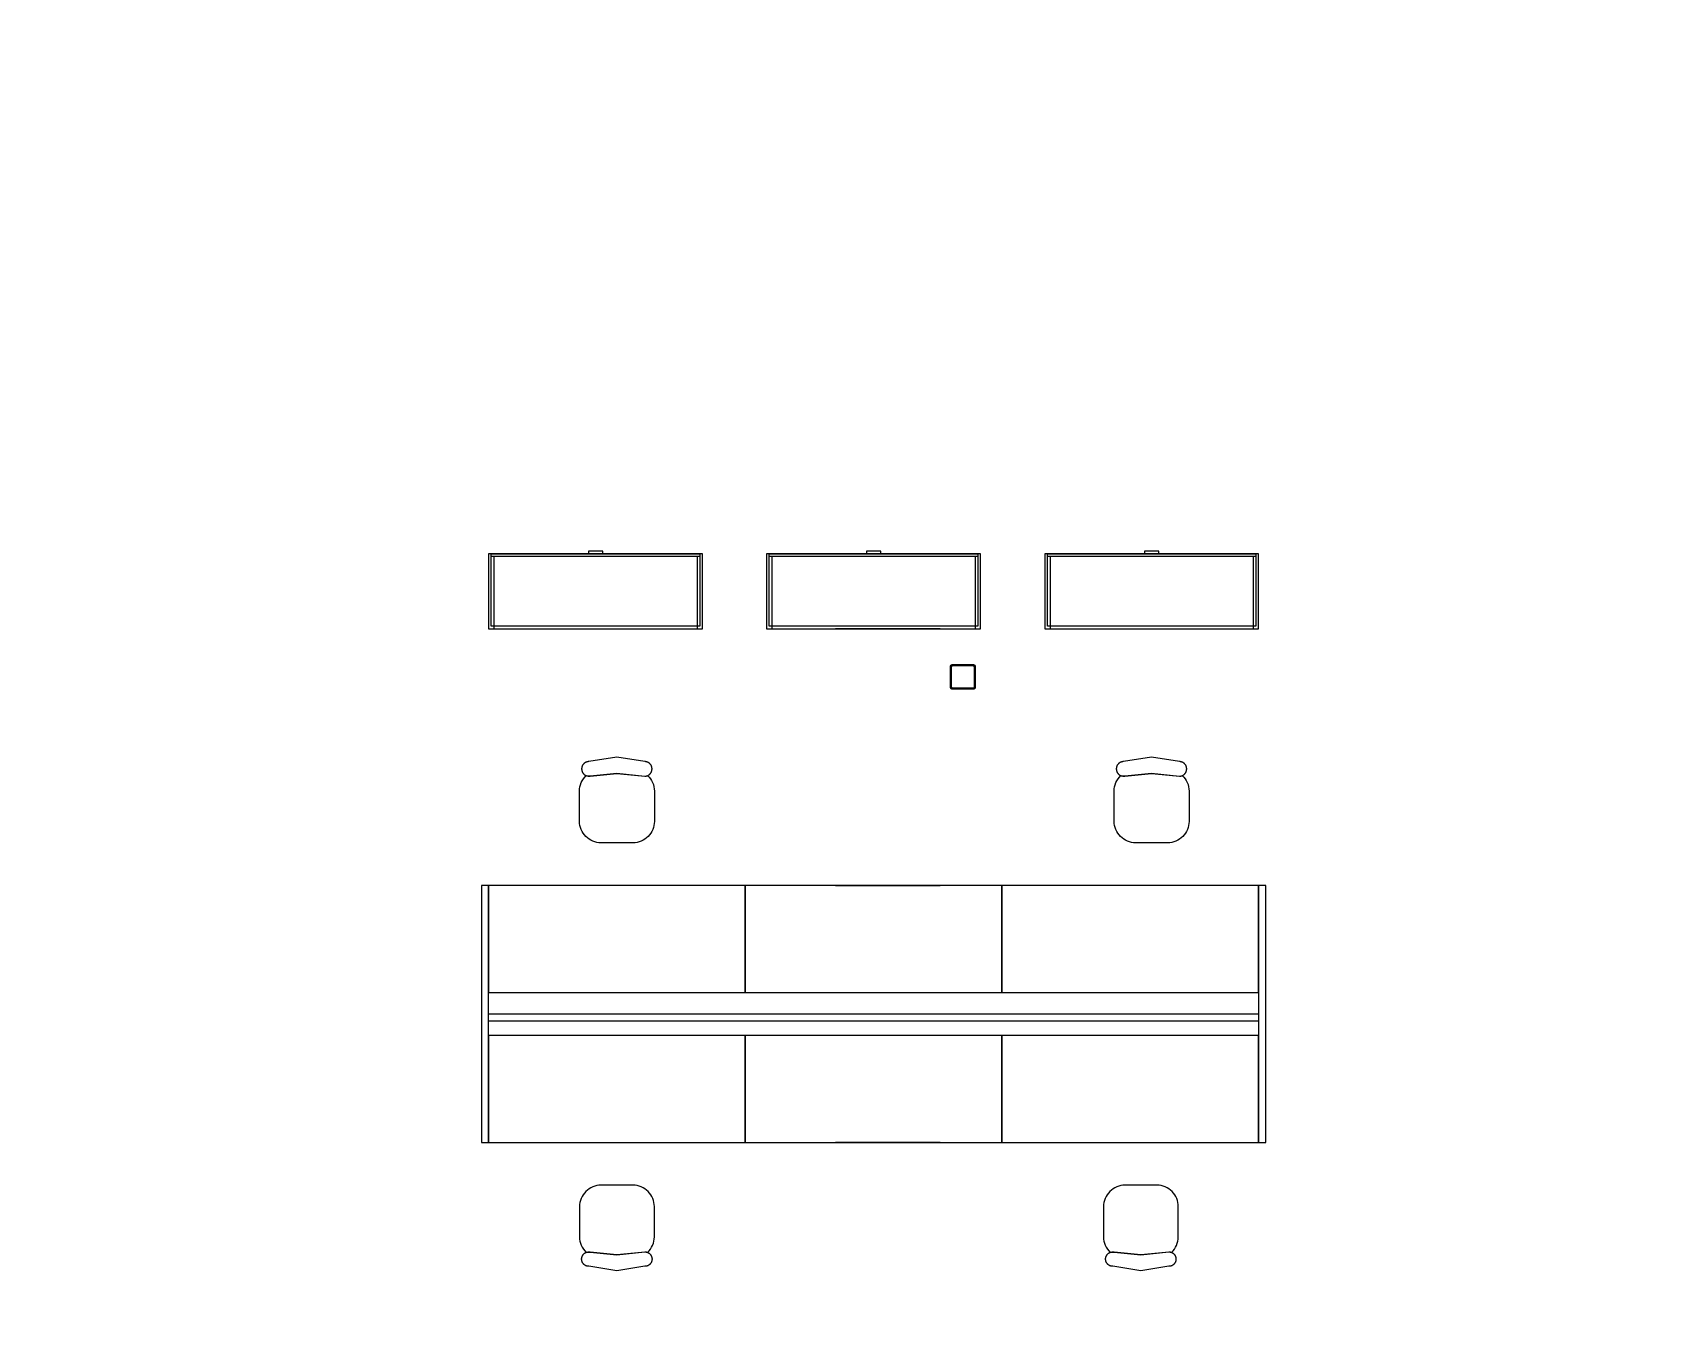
# Model space of a CAD drawing. Header units: millimetres. Extents: x 626570 to 643256, y 6233 to 11343.
# Drawn here: x 627265 to 627722, y 10221.3 to 10588.5 of the extents above; entities that cross this region are included whole.
import ezdxf

# ---------------------------------------------------------------- set-up
doc = ezdxf.new("R2010")
doc.units = ezdxf.units.MM
doc.header["$LTSCALE"] = 4000
doc.header["$MEASUREMENT"] = 0
doc.linetypes.add('DASHDOT', pattern=[1, 0.5, -0.25, 0, -0.25])
for name, color, linetype in [('2012-201_FURNITURE', 4, 'CONTINUOUS'), ('MASTERFOUNDATION_1', 4, 'DASHDOT'), ('MASTERFOUNDATION_25', 7, 'CONTINUOUS')]:
    doc.layers.add(name, color=color, linetype=linetype)

msp = doc.modelspace()

# ---------------------------------------------------------------- linework, layer by layer
at = {"layer": '2012-201_FURNITURE', "linetype": 'Continuous'}
for p, q in [((627453.48, 10440.57), (627394.59, 10440.57)), ((627395.35, 10440.57), (627395.35, 10420.18)), ((627452.72, 10440.57), (627452.72, 10420.18)), ((627531.99, 10440.57), (627473.11, 10440.57)), ((627473.86, 10440.57), (627473.86, 10420.18)), ((627531.24, 10440.57), (627531.24, 10420.18)), ((627610.51, 10440.57), (627551.62, 10440.57)), ((627552.38, 10440.57), (627552.38, 10420.18)), ((627609.75, 10440.57), (627609.75, 10420.18)), ((627466.31, 10347.71), (627393.84, 10347.71)), ((627393.84, 10347.71), (627393.84, 10317.51)), ((627466.31, 10317.51), (627466.31, 10347.71)), ((627393.84, 10317.51), (627466.31, 10317.51))]:
    msp.add_line(p, q, dxfattribs=at)
at = {"layer": '2012-201_FURNITURE', "linetype": 'Continuous', "flags": 128}
for points in [[(627454.23, 10441.32), (627393.84, 10441.32), (627393.84, 10420.18), (627454.23, 10420.18), (627454.23, 10441.32)], [(627453.48, 10441.32), (627453.48, 10420.94), (627394.59, 10420.94), (627394.59, 10441.32), (627453.48, 10441.32)], [(627426.05, 10441.32), (627426.05, 10442.08), (627422.02, 10442.08), (627422.02, 10441.32), (627426.05, 10441.32)], [(627532.75, 10441.32), (627472.35, 10441.32), (627472.35, 10420.18), (627532.75, 10420.18), (627532.75, 10441.32)], [(627531.99, 10441.32), (627531.99, 10420.94), (627473.11, 10420.94), (627473.11, 10441.32), (627531.99, 10441.32)], [(627504.56, 10441.32), (627504.56, 10442.08), (627500.54, 10442.08), (627500.54, 10441.32), (627504.56, 10441.32)], [(627611.26, 10441.32), (627550.87, 10441.32), (627550.87, 10420.18), (627611.26, 10420.18), (627611.26, 10441.32)], [(627610.51, 10441.32), (627610.51, 10420.94), (627551.62, 10420.94), (627551.62, 10441.32), (627610.51, 10441.32)], [(627583.08, 10441.32), (627583.08, 10442.08), (627579.05, 10442.08), (627579.05, 10441.32), (627583.08, 10441.32)], [(627491.81, 10420.18), (627521.34, 10420.18), (627491.81, 10420.18)], [(627430.05, 10383.94), (627430.03, 10383.95), (627430.03, 10383.94), (627422.14, 10382.69), (627422.14, 10382.69), (627422.06, 10382.69), (627421.99, 10382.69), (627421.92, 10382.68), (627421.85, 10382.67), (627421.78, 10382.66), (627421.7, 10382.65), (627421.63, 10382.63), (627421.56, 10382.61), (627421.5, 10382.59), (627421.43, 10382.56), (627421.36, 10382.54), (627421.36, 10382.54), (627421.29, 10382.51), (627421.23, 10382.48), (627421.16, 10382.44), (627421.1, 10382.41), (627421.04, 10382.37), (627420.98, 10382.33), (627420.92, 10382.28), (627420.86, 10382.24), (627420.81, 10382.19), (627420.75, 10382.14), (627420.7, 10382.09), (627420.7, 10382.09), (627420.65, 10382.04), (627420.6, 10381.99), (627420.56, 10381.93), (627420.51, 10381.87), (627420.47, 10381.81), (627420.43, 10381.75), (627420.39, 10381.69), (627420.35, 10381.63), (627420.32, 10381.56), (627420.29, 10381.5), (627420.26, 10381.43), (627420.26, 10381.43), (627420.23, 10381.36), (627420.21, 10381.29), (627420.19, 10381.22), (627420.17, 10381.15), (627420.15, 10381.08), (627420.14, 10381.01), (627420.13, 10380.94), (627420.12, 10380.87), (627420.11, 10380.79), (627420.11, 10380.72), (627420.11, 10380.65), (627420.11, 10380.58), (627420.11, 10380.5), (627420.12, 10380.43), (627420.13, 10380.36), (627420.14, 10380.29), (627420.15, 10380.21), (627420.17, 10380.14), (627420.19, 10380.07), (627420.21, 10380), (627420.23, 10379.93), (627420.26, 10379.87), (627420.26, 10379.87), (627420.29, 10379.8), (627420.32, 10379.73), (627420.35, 10379.67), (627420.39, 10379.61), (627420.43, 10379.54), (627420.47, 10379.48), (627420.51, 10379.42), (627420.56, 10379.37), (627420.6, 10379.31), (627420.65, 10379.26), (627420.7, 10379.2), (627420.7, 10379.2), (627420.75, 10379.15), (627420.81, 10379.1), (627420.86, 10379.06), (627420.92, 10379.01), (627420.98, 10378.97), (627421.04, 10378.93), (627421.1, 10378.89), (627421.16, 10378.86), (627421.23, 10378.82), (627421.29, 10378.79), (627421.36, 10378.76), (627421.36, 10378.76), (627421.46, 10378.73), (627421.57, 10378.71), (627421.67, 10378.68), (627421.78, 10378.67), (627421.88, 10378.65), (627421.99, 10378.64), (627422.1, 10378.63), (627422.2, 10378.63), (627422.31, 10378.63), (627422.42, 10378.64), (627422.53, 10378.64), (627430.05, 10379.38), (627437.95, 10378.61), (627437.95, 10378.61), (627438.03, 10378.61), (627438.1, 10378.61), (627438.17, 10378.62), (627438.24, 10378.63), (627438.31, 10378.64), (627438.39, 10378.65), (627438.46, 10378.67), (627438.53, 10378.69), (627438.6, 10378.71), (627438.66, 10378.73), (627438.73, 10378.76), (627438.73, 10378.76), (627438.8, 10378.79), (627438.86, 10378.82), (627438.93, 10378.86), (627438.99, 10378.89), (627439.05, 10378.93), (627439.11, 10378.97), (627439.17, 10379.01), (627439.23, 10379.06), (627439.28, 10379.1), (627439.34, 10379.15), (627439.39, 10379.2), (627439.44, 10379.26), (627439.49, 10379.31), (627439.54, 10379.37), (627439.58, 10379.42), (627439.62, 10379.48), (627439.66, 10379.54), (627439.7, 10379.61), (627439.74, 10379.67), (627439.77, 10379.73), (627439.8, 10379.8), (627439.83, 10379.87), (627439.83, 10379.87), (627439.86, 10379.93), (627439.88, 10380), (627439.9, 10380.07), (627439.92, 10380.14), (627439.94, 10380.21), (627439.95, 10380.29), (627439.96, 10380.36), (627439.97, 10380.43), (627439.98, 10380.5), (627439.98, 10380.58), (627439.98, 10380.65), (627439.98, 10380.72), (627439.98, 10380.79), (627439.97, 10380.87), (627439.96, 10380.94), (627439.95, 10381.01), (627439.94, 10381.08), (627439.92, 10381.15), (627439.9, 10381.22), (627439.88, 10381.29), (627439.86, 10381.36), (627439.83, 10381.43), (627439.83, 10381.43), (627439.8, 10381.5), (627439.77, 10381.56), (627439.74, 10381.63), (627439.7, 10381.69), (627439.66, 10381.75), (627439.62, 10381.81), (627439.58, 10381.87), (627439.54, 10381.93), (627439.49, 10381.99), (627439.44, 10382.04), (627439.39, 10382.09), (627439.34, 10382.14), (627439.28, 10382.19), (627439.23, 10382.24), (627439.17, 10382.28), (627439.11, 10382.33), (627439.05, 10382.37), (627438.99, 10382.41), (627438.93, 10382.44), (627438.86, 10382.48), (627438.8, 10382.51), (627438.73, 10382.54), (627438.73, 10382.54), (627438.66, 10382.56), (627438.6, 10382.59), (627438.53, 10382.61), (627438.46, 10382.63), (627438.39, 10382.65), (627438.31, 10382.66), (627438.24, 10382.67), (627438.17, 10382.68), (627438.1, 10382.69), (627438.03, 10382.69), (627437.95, 10382.69), (627437.95, 10382.69), (627430.06, 10383.94), (627430.06, 10383.95), (627430.05, 10383.94)], [(627581.03, 10383.94), (627581.02, 10383.95), (627581.02, 10383.94), (627573.13, 10382.69), (627573.13, 10382.69), (627573.05, 10382.69), (627572.98, 10382.69), (627572.91, 10382.68), (627572.84, 10382.67), (627572.76, 10382.66), (627572.69, 10382.65), (627572.62, 10382.63), (627572.55, 10382.61), (627572.48, 10382.59), (627572.42, 10382.56), (627572.35, 10382.54), (627572.35, 10382.54), (627572.28, 10382.51), (627572.22, 10382.48), (627572.15, 10382.44), (627572.09, 10382.41), (627572.03, 10382.37), (627571.97, 10382.33), (627571.91, 10382.28), (627571.85, 10382.24), (627571.8, 10382.19), (627571.74, 10382.14), (627571.69, 10382.09), (627571.64, 10382.04), (627571.59, 10381.99), (627571.54, 10381.93), (627571.5, 10381.87), (627571.46, 10381.81), (627571.42, 10381.75), (627571.38, 10381.69), (627571.34, 10381.63), (627571.31, 10381.56), (627571.28, 10381.5), (627571.25, 10381.43), (627571.25, 10381.43), (627571.22, 10381.36), (627571.2, 10381.29), (627571.18, 10381.22), (627571.16, 10381.15), (627571.14, 10381.08), (627571.13, 10381.01), (627571.12, 10380.94), (627571.11, 10380.87), (627571.1, 10380.79), (627571.1, 10380.72), (627571.1, 10380.65), (627571.1, 10380.58), (627571.1, 10380.5), (627571.11, 10380.43), (627571.12, 10380.36), (627571.13, 10380.29), (627571.14, 10380.21), (627571.16, 10380.14), (627571.18, 10380.07), (627571.2, 10380), (627571.22, 10379.93), (627571.25, 10379.87), (627571.25, 10379.87), (627571.28, 10379.8), (627571.31, 10379.73), (627571.34, 10379.67), (627571.38, 10379.61), (627571.42, 10379.54), (627571.46, 10379.48), (627571.5, 10379.42), (627571.54, 10379.37), (627571.59, 10379.31), (627571.64, 10379.26), (627571.69, 10379.2), (627571.74, 10379.15), (627571.8, 10379.1), (627571.85, 10379.06), (627571.91, 10379.01), (627571.97, 10378.97), (627572.03, 10378.93), (627572.09, 10378.89), (627572.15, 10378.86), (627572.22, 10378.82), (627572.28, 10378.79), (627572.35, 10378.76), (627572.35, 10378.76), (627572.45, 10378.73), (627572.56, 10378.71), (627572.66, 10378.68), (627572.77, 10378.67), (627572.87, 10378.65), (627572.98, 10378.64), (627573.09, 10378.63), (627573.19, 10378.63), (627573.3, 10378.63), (627573.41, 10378.64), (627573.52, 10378.64), (627581.03, 10379.38), (627588.94, 10378.61), (627588.94, 10378.61), (627589.02, 10378.61), (627589.09, 10378.61), (627589.16, 10378.62), (627589.23, 10378.63), (627589.3, 10378.64), (627589.38, 10378.65), (627589.45, 10378.67), (627589.52, 10378.69), (627589.58, 10378.71), (627589.65, 10378.73), (627589.72, 10378.76), (627589.72, 10378.76), (627589.79, 10378.79), (627589.85, 10378.82), (627589.92, 10378.86), (627589.98, 10378.89), (627590.04, 10378.93), (627590.1, 10378.97), (627590.16, 10379.01), (627590.22, 10379.06), (627590.27, 10379.1), (627590.33, 10379.15), (627590.38, 10379.2), (627590.43, 10379.26), (627590.48, 10379.31), (627590.52, 10379.37), (627590.57, 10379.42), (627590.61, 10379.48), (627590.65, 10379.54), (627590.69, 10379.61), (627590.73, 10379.67), (627590.76, 10379.73), (627590.79, 10379.8), (627590.82, 10379.87), (627590.82, 10379.87), (627590.85, 10379.93), (627590.87, 10380), (627590.89, 10380.07), (627590.91, 10380.14), (627590.93, 10380.21), (627590.94, 10380.29), (627590.95, 10380.36), (627590.96, 10380.43), (627590.97, 10380.5), (627590.97, 10380.58), (627590.97, 10380.65), (627590.97, 10380.72), (627590.97, 10380.79), (627590.96, 10380.87), (627590.95, 10380.94), (627590.94, 10381.01), (627590.93, 10381.08), (627590.91, 10381.15), (627590.89, 10381.22), (627590.87, 10381.29), (627590.85, 10381.36), (627590.82, 10381.43), (627590.82, 10381.43), (627590.79, 10381.5), (627590.76, 10381.56), (627590.73, 10381.63), (627590.69, 10381.69), (627590.65, 10381.75), (627590.61, 10381.81), (627590.57, 10381.87), (627590.52, 10381.93), (627590.48, 10381.99), (627590.43, 10382.04), (627590.38, 10382.09), (627590.33, 10382.14), (627590.27, 10382.19), (627590.22, 10382.24), (627590.16, 10382.28), (627590.1, 10382.33), (627590.04, 10382.37), (627589.98, 10382.41), (627589.92, 10382.44), (627589.85, 10382.48), (627589.79, 10382.51), (627589.72, 10382.54), (627589.72, 10382.54), (627589.65, 10382.56), (627589.58, 10382.59), (627589.52, 10382.61), (627589.45, 10382.63), (627589.38, 10382.65), (627589.3, 10382.66), (627589.23, 10382.67), (627589.16, 10382.68), (627589.09, 10382.69), (627589.02, 10382.69), (627588.94, 10382.69), (627588.94, 10382.69), (627581.05, 10383.94), (627581.05, 10383.95), (627581.03, 10383.94)], [(627393.84, 10275.23), (627393.84, 10347.71), (627391.83, 10347.71), (627391.83, 10275.23), (627393.84, 10275.23)], [(627466.31, 10317.51), (627538.79, 10317.51), (627538.79, 10347.71), (627466.31, 10347.71), (627466.31, 10317.51)], [(627491.81, 10347.71), (627521.34, 10347.71), (627491.81, 10347.71)], [(627538.79, 10317.51), (627611.26, 10317.51), (627611.26, 10347.71), (627538.79, 10347.71), (627538.79, 10317.51)], [(627611.26, 10347.71), (627611.26, 10275.23), (627613.28, 10275.23), (627613.28, 10347.71), (627611.26, 10347.71)], [(627393.84, 10311.47), (627611.26, 10311.47), (627611.26, 10309.46), (627393.84, 10309.46), (627393.84, 10311.47)], [(627393.84, 10275.23), (627466.31, 10275.23), (627466.31, 10305.43), (627393.84, 10305.43), (627393.84, 10275.23)], [(627466.31, 10275.23), (627538.79, 10275.23), (627538.79, 10305.43), (627466.31, 10305.43), (627466.31, 10275.23)], [(627538.79, 10275.23), (627611.26, 10275.23), (627611.26, 10305.43), (627538.79, 10305.43), (627538.79, 10275.23)], [(627491.81, 10275.23), (627521.34, 10275.23), (627491.81, 10275.23)], [(627430.05, 10239), (627430.03, 10239), (627430.03, 10239), (627422.14, 10240.25), (627422.14, 10240.25), (627422.06, 10240.25), (627421.99, 10240.25), (627421.92, 10240.26), (627421.85, 10240.27), (627421.78, 10240.28), (627421.7, 10240.3), (627421.63, 10240.31), (627421.56, 10240.33), (627421.5, 10240.35), (627421.43, 10240.38), (627421.36, 10240.4), (627421.36, 10240.4), (627421.29, 10240.43), (627421.23, 10240.47), (627421.16, 10240.5), (627421.1, 10240.54), (627421.04, 10240.57), (627420.98, 10240.61), (627420.92, 10240.66), (627420.86, 10240.7), (627420.81, 10240.75), (627420.75, 10240.8), (627420.7, 10240.85), (627420.7, 10240.85), (627420.65, 10240.9), (627420.6, 10240.95), (627420.56, 10241.01), (627420.51, 10241.07), (627420.47, 10241.13), (627420.43, 10241.19), (627420.39, 10241.25), (627420.35, 10241.31), (627420.32, 10241.38), (627420.29, 10241.44), (627420.26, 10241.51), (627420.26, 10241.51), (627420.23, 10241.58), (627420.21, 10241.65), (627420.19, 10241.72), (627420.17, 10241.79), (627420.15, 10241.86), (627420.14, 10241.93), (627420.13, 10242), (627420.12, 10242.07), (627420.11, 10242.15), (627420.11, 10242.22), (627420.11, 10242.29), (627420.11, 10242.37), (627420.11, 10242.44), (627420.12, 10242.51), (627420.13, 10242.58), (627420.14, 10242.66), (627420.15, 10242.73), (627420.17, 10242.8), (627420.19, 10242.87), (627420.21, 10242.94), (627420.23, 10243.01), (627420.26, 10243.07), (627420.26, 10243.07), (627420.29, 10243.14), (627420.32, 10243.21), (627420.35, 10243.27), (627420.39, 10243.34), (627420.43, 10243.4), (627420.47, 10243.46), (627420.51, 10243.52), (627420.56, 10243.57), (627420.6, 10243.63), (627420.65, 10243.68), (627420.7, 10243.74), (627420.7, 10243.74), (627420.75, 10243.79), (627420.81, 10243.84), (627420.86, 10243.88), (627420.92, 10243.93), (627420.98, 10243.97), (627421.04, 10244.01), (627421.1, 10244.05), (627421.16, 10244.09), (627421.23, 10244.12), (627421.29, 10244.15), (627421.36, 10244.18), (627421.36, 10244.18), (627421.46, 10244.21), (627421.57, 10244.24), (627421.67, 10244.26), (627421.78, 10244.28), (627421.88, 10244.29), (627421.99, 10244.3), (627422.1, 10244.31), (627422.2, 10244.31), (627422.31, 10244.31), (627422.42, 10244.31), (627422.53, 10244.3), (627430.05, 10243.56), (627437.95, 10244.34), (627437.95, 10244.34), (627438.03, 10244.33), (627438.1, 10244.33), (627438.17, 10244.32), (627438.24, 10244.32), (627438.31, 10244.3), (627438.39, 10244.29), (627438.46, 10244.27), (627438.53, 10244.25), (627438.6, 10244.23), (627438.66, 10244.21), (627438.73, 10244.18), (627438.73, 10244.18), (627438.8, 10244.15), (627438.86, 10244.12), (627438.93, 10244.09), (627438.99, 10244.05), (627439.05, 10244.01), (627439.11, 10243.97), (627439.17, 10243.93), (627439.23, 10243.88), (627439.28, 10243.84), (627439.34, 10243.79), (627439.39, 10243.74), (627439.44, 10243.68), (627439.49, 10243.63), (627439.54, 10243.57), (627439.58, 10243.52), (627439.62, 10243.46), (627439.66, 10243.4), (627439.7, 10243.34), (627439.74, 10243.27), (627439.77, 10243.21), (627439.8, 10243.14), (627439.83, 10243.07), (627439.83, 10243.07), (627439.86, 10243.01), (627439.88, 10242.94), (627439.9, 10242.87), (627439.92, 10242.8), (627439.94, 10242.73), (627439.95, 10242.66), (627439.96, 10242.58), (627439.97, 10242.51), (627439.98, 10242.44), (627439.98, 10242.37), (627439.98, 10242.29), (627439.98, 10242.22), (627439.98, 10242.15), (627439.97, 10242.07), (627439.96, 10242), (627439.95, 10241.93), (627439.94, 10241.86), (627439.92, 10241.79), (627439.9, 10241.72), (627439.88, 10241.65), (627439.86, 10241.58), (627439.83, 10241.51), (627439.83, 10241.51), (627439.8, 10241.44), (627439.77, 10241.38), (627439.74, 10241.31), (627439.7, 10241.25), (627439.66, 10241.19), (627439.62, 10241.13), (627439.58, 10241.07), (627439.54, 10241.01), (627439.49, 10240.95), (627439.44, 10240.9), (627439.39, 10240.85), (627439.34, 10240.8), (627439.28, 10240.75), (627439.23, 10240.7), (627439.17, 10240.66), (627439.11, 10240.61), (627439.05, 10240.57), (627438.99, 10240.54), (627438.93, 10240.5), (627438.86, 10240.47), (627438.8, 10240.43), (627438.73, 10240.4), (627438.73, 10240.4), (627438.66, 10240.38), (627438.6, 10240.35), (627438.53, 10240.33), (627438.46, 10240.31), (627438.39, 10240.3), (627438.31, 10240.28), (627438.24, 10240.27), (627438.17, 10240.26), (627438.1, 10240.25), (627438.03, 10240.25), (627437.95, 10240.25), (627437.95, 10240.25), (627430.06, 10239), (627430.06, 10239), (627430.05, 10239)], [(627578.01, 10239), (627578, 10239), (627578, 10239), (627570.11, 10240.25), (627570.11, 10240.25), (627570.03, 10240.25), (627569.96, 10240.25), (627569.89, 10240.26), (627569.82, 10240.27), (627569.75, 10240.28), (627569.67, 10240.3), (627569.6, 10240.31), (627569.53, 10240.33), (627569.46, 10240.35), (627569.4, 10240.38), (627569.33, 10240.4), (627569.33, 10240.4), (627569.26, 10240.43), (627569.2, 10240.47), (627569.13, 10240.5), (627569.07, 10240.54), (627569.01, 10240.57), (627568.95, 10240.61), (627568.89, 10240.66), (627568.83, 10240.7), (627568.78, 10240.75), (627568.72, 10240.8), (627568.67, 10240.85), (627568.62, 10240.9), (627568.57, 10240.95), (627568.52, 10241.01), (627568.48, 10241.07), (627568.44, 10241.13), (627568.4, 10241.19), (627568.36, 10241.25), (627568.32, 10241.31), (627568.29, 10241.38), (627568.26, 10241.44), (627568.23, 10241.51), (627568.23, 10241.51), (627568.2, 10241.58), (627568.18, 10241.65), (627568.16, 10241.72), (627568.14, 10241.79), (627568.12, 10241.86), (627568.11, 10241.93), (627568.1, 10242), (627568.09, 10242.07), (627568.08, 10242.15), (627568.08, 10242.22), (627568.08, 10242.29), (627568.08, 10242.37), (627568.08, 10242.44), (627568.09, 10242.51), (627568.1, 10242.58), (627568.11, 10242.66), (627568.12, 10242.73), (627568.14, 10242.8), (627568.16, 10242.87), (627568.18, 10242.94), (627568.2, 10243.01), (627568.23, 10243.07), (627568.23, 10243.07), (627568.26, 10243.14), (627568.29, 10243.21), (627568.32, 10243.27), (627568.36, 10243.34), (627568.4, 10243.4), (627568.44, 10243.46), (627568.48, 10243.52), (627568.52, 10243.57), (627568.57, 10243.63), (627568.62, 10243.68), (627568.67, 10243.74), (627568.72, 10243.79), (627568.78, 10243.84), (627568.83, 10243.88), (627568.89, 10243.93), (627568.95, 10243.97), (627569.01, 10244.01), (627569.07, 10244.05), (627569.13, 10244.09), (627569.2, 10244.12), (627569.26, 10244.15), (627569.33, 10244.18), (627569.43, 10244.21), (627569.54, 10244.24), (627569.64, 10244.26), (627569.75, 10244.28), (627569.85, 10244.29), (627569.96, 10244.3), (627570.07, 10244.31), (627570.17, 10244.31), (627570.28, 10244.31), (627570.39, 10244.31), (627570.5, 10244.3), (627578.01, 10243.56), (627585.92, 10244.34), (627585.92, 10244.34), (627586, 10244.33), (627586.07, 10244.33), (627586.14, 10244.32), (627586.21, 10244.32), (627586.28, 10244.3), (627586.36, 10244.29), (627586.43, 10244.27), (627586.5, 10244.25), (627586.57, 10244.23), (627586.63, 10244.21), (627586.7, 10244.18), (627586.7, 10244.18), (627586.77, 10244.15), (627586.83, 10244.12), (627586.9, 10244.09), (627586.96, 10244.05), (627587.02, 10244.01), (627587.08, 10243.97), (627587.14, 10243.93), (627587.2, 10243.88), (627587.25, 10243.84), (627587.31, 10243.79), (627587.36, 10243.74), (627587.41, 10243.68), (627587.46, 10243.63), (627587.5, 10243.57), (627587.55, 10243.52), (627587.59, 10243.46), (627587.63, 10243.4), (627587.67, 10243.34), (627587.71, 10243.27), (627587.74, 10243.21), (627587.77, 10243.14), (627587.8, 10243.07), (627587.8, 10243.07), (627587.83, 10243.01), (627587.85, 10242.94), (627587.87, 10242.87), (627587.89, 10242.8), (627587.91, 10242.73), (627587.92, 10242.66), (627587.93, 10242.58), (627587.94, 10242.51), (627587.95, 10242.44), (627587.95, 10242.37), (627587.95, 10242.29), (627587.95, 10242.22), (627587.95, 10242.15), (627587.94, 10242.07), (627587.93, 10242), (627587.92, 10241.93), (627587.91, 10241.86), (627587.89, 10241.79), (627587.87, 10241.72), (627587.85, 10241.65), (627587.83, 10241.58), (627587.8, 10241.51), (627587.8, 10241.51), (627587.77, 10241.44), (627587.74, 10241.38), (627587.71, 10241.31), (627587.67, 10241.25), (627587.63, 10241.19), (627587.59, 10241.13), (627587.55, 10241.07), (627587.5, 10241.01), (627587.46, 10240.95), (627587.41, 10240.9), (627587.36, 10240.85), (627587.31, 10240.8), (627587.25, 10240.75), (627587.2, 10240.7), (627587.14, 10240.66), (627587.08, 10240.61), (627587.02, 10240.57), (627586.96, 10240.54), (627586.9, 10240.5), (627586.83, 10240.47), (627586.77, 10240.43), (627586.7, 10240.4), (627586.7, 10240.4), (627586.63, 10240.38), (627586.57, 10240.35), (627586.5, 10240.33), (627586.43, 10240.31), (627586.36, 10240.3), (627586.28, 10240.28), (627586.21, 10240.27), (627586.14, 10240.26), (627586.07, 10240.25), (627586, 10240.25), (627585.92, 10240.25), (627585.92, 10240.25), (627578.03, 10239), (627578.03, 10239), (627578.01, 10239)]]:
    msp.add_lwpolyline(points, close=True, dxfattribs=at)
for points in [[(627421.41, 10378.77, 0.091777), (627422.53, 10378.68), (627422.53, 10378.68), (627430.05, 10379.41), (627437.95, 10378.64), (627437.95, 10378.64, 0.097566), (627438.72, 10378.79), (627438.72, 10378.79, -0.208264), (627440.65, 10374.36), (627440.65, 10365.84), (627440.65, 10365.84, -0.414214), (627434.61, 10359.79), (627434.61, 10359.79), (627425.55, 10359.79), (627425.55, 10359.79, -0.414214), (627419.51, 10365.84), (627419.51, 10365.84), (627419.51, 10374.36), (627419.51, 10374.36, -0.207181), (627421.41, 10378.77)], [(627572.4, 10378.77, 0.091777), (627573.52, 10378.68), (627573.52, 10378.68), (627581.03, 10379.41), (627588.94, 10378.64), (627588.94, 10378.64, 0.097566), (627589.71, 10378.79), (627589.71, 10378.79, -0.208264), (627591.63, 10374.36), (627591.63, 10365.84), (627591.63, 10365.84, -0.414214), (627585.6, 10359.79), (627585.59, 10359.79), (627576.54, 10359.79), (627576.54, 10359.79, -0.414214), (627570.5, 10365.84), (627570.5, 10365.84), (627570.5, 10374.36), (627570.5, 10374.36, -0.207181), (627572.4, 10378.77)], [(627421.41, 10244.17, -0.091777), (627422.53, 10244.27), (627422.53, 10244.26), (627430.05, 10243.53), (627437.95, 10244.3), (627437.95, 10244.3, -0.097566), (627438.72, 10244.15), (627438.72, 10244.15, 0.208264), (627440.65, 10248.58), (627440.65, 10257.11), (627440.65, 10257.11, 0.414214), (627434.61, 10263.15), (627434.61, 10263.15), (627425.55, 10263.15), (627425.55, 10263.15, 0.414214), (627419.51, 10257.11), (627419.51, 10257.11), (627419.51, 10248.58), (627419.51, 10248.58, 0.207181), (627421.41, 10244.17)], [(627569.38, 10244.17, -0.091777), (627570.5, 10244.27), (627570.5, 10244.26), (627578.01, 10243.53), (627585.92, 10244.3), (627585.92, 10244.3, -0.097566), (627586.69, 10244.15), (627586.69, 10244.15, 0.208264), (627588.61, 10248.58), (627588.61, 10257.11), (627588.61, 10257.11, 0.414214), (627582.57, 10263.15), (627582.58, 10263.15), (627573.52, 10263.15), (627573.52, 10263.15, 0.414214), (627567.48, 10257.11), (627567.48, 10257.11), (627567.48, 10248.58), (627567.48, 10248.58, 0.207181), (627569.38, 10244.17)]]:
    msp.add_lwpolyline(points, format="xyb", close=True, dxfattribs=at)
at = {"layer": 'MASTERFOUNDATION_1', "linetype": 'DASHDOT'}
for p, q in [((627527.76, 6626.93), (627527.76, 11123.23)), ((643023.86, 10406.61), (626796.64, 10406.61))]:
    msp.add_line(p, q, dxfattribs=at)
at = {"layer": 'MASTERFOUNDATION_25', "linetype": 'Continuous', "flags": 128}
for points in [[(627524.88, 10410.11), (627530.64, 10410.11), (627530.66, 10410.11), (627530.68, 10410.11), (627530.7, 10410.1), (627530.73, 10410.1), (627530.75, 10410.1), (627530.77, 10410.09), (627530.79, 10410.09), (627530.81, 10410.08), (627530.83, 10410.08), (627530.85, 10410.07), (627530.87, 10410.06), (627530.89, 10410.05), (627530.91, 10410.05), (627530.93, 10410.04), (627530.95, 10410.03), (627530.97, 10410.01), (627530.99, 10410), (627531, 10409.99), (627531.02, 10409.98), (627531.04, 10409.96), (627531.05, 10409.95), (627531.07, 10409.93), (627531.09, 10409.92), (627531.1, 10409.9), (627531.11, 10409.89), (627531.13, 10409.87), (627531.14, 10409.85), (627531.15, 10409.83), (627531.17, 10409.82), (627531.18, 10409.8), (627531.19, 10409.78), (627531.2, 10409.76), (627531.21, 10409.74), (627531.21, 10409.72), (627531.22, 10409.7), (627531.23, 10409.68), (627531.24, 10409.66), (627531.24, 10409.64), (627531.25, 10409.62), (627531.25, 10409.59), (627531.25, 10409.57), (627531.26, 10409.55), (627531.26, 10409.53), (627531.26, 10409.51), (627531.26, 10409.49), (627531.26, 10403.73), (627531.26, 10403.71), (627531.26, 10403.69), (627531.26, 10403.66), (627531.25, 10403.64), (627531.25, 10403.62), (627531.25, 10403.6), (627531.24, 10403.58), (627531.24, 10403.56), (627531.23, 10403.54), (627531.22, 10403.52), (627531.21, 10403.5), (627531.21, 10403.48), (627531.2, 10403.46), (627531.19, 10403.44), (627531.18, 10403.42), (627531.17, 10403.4), (627531.15, 10403.38), (627531.14, 10403.36), (627531.13, 10403.35), (627531.11, 10403.33), (627531.1, 10403.31), (627531.09, 10403.3), (627531.07, 10403.28), (627531.05, 10403.27), (627531.04, 10403.25), (627531.02, 10403.24), (627531, 10403.23), (627530.99, 10403.21), (627530.97, 10403.2), (627530.95, 10403.19), (627530.93, 10403.18), (627530.91, 10403.17), (627530.89, 10403.16), (627530.87, 10403.15), (627530.85, 10403.15), (627530.83, 10403.14), (627530.81, 10403.13), (627530.79, 10403.13), (627530.77, 10403.12), (627530.75, 10403.12), (627530.73, 10403.11), (627530.7, 10403.11), (627530.68, 10403.11), (627530.66, 10403.11), (627530.64, 10403.11), (627524.88, 10403.11), (627524.86, 10403.11), (627524.84, 10403.11), (627524.82, 10403.11), (627524.8, 10403.11), (627524.77, 10403.12), (627524.75, 10403.12), (627524.73, 10403.13), (627524.71, 10403.13), (627524.69, 10403.14), (627524.67, 10403.15), (627524.65, 10403.15), (627524.63, 10403.16), (627524.61, 10403.17), (627524.59, 10403.18), (627524.57, 10403.19), (627524.55, 10403.2), (627524.53, 10403.21), (627524.52, 10403.23), (627524.5, 10403.24), (627524.48, 10403.25), (627524.47, 10403.27), (627524.45, 10403.28), (627524.43, 10403.3), (627524.42, 10403.31), (627524.41, 10403.33), (627524.39, 10403.35), (627524.38, 10403.36), (627524.37, 10403.38), (627524.35, 10403.4), (627524.34, 10403.42), (627524.33, 10403.44), (627524.32, 10403.46), (627524.31, 10403.48), (627524.31, 10403.5), (627524.3, 10403.52), (627524.29, 10403.54), (627524.28, 10403.56), (627524.28, 10403.58), (627524.27, 10403.6), (627524.27, 10403.62), (627524.27, 10403.64), (627524.26, 10403.66), (627524.26, 10403.69), (627524.26, 10403.71), (627524.26, 10403.73), (627524.26, 10409.49), (627524.26, 10409.51), (627524.26, 10409.53), (627524.26, 10409.55), (627524.27, 10409.57), (627524.27, 10409.59), (627524.27, 10409.62), (627524.28, 10409.64), (627524.28, 10409.66), (627524.29, 10409.68), (627524.3, 10409.7), (627524.31, 10409.72), (627524.31, 10409.74), (627524.32, 10409.76), (627524.33, 10409.78), (627524.34, 10409.8), (627524.35, 10409.82), (627524.37, 10409.83), (627524.38, 10409.85), (627524.39, 10409.87), (627524.41, 10409.89), (627524.42, 10409.9), (627524.43, 10409.92), (627524.45, 10409.93), (627524.47, 10409.95), (627524.48, 10409.96), (627524.5, 10409.98), (627524.52, 10409.99), (627524.53, 10410), (627524.55, 10410.01), (627524.57, 10410.03), (627524.59, 10410.04), (627524.61, 10410.05), (627524.63, 10410.05), (627524.65, 10410.06), (627524.67, 10410.07), (627524.69, 10410.08), (627524.71, 10410.08), (627524.73, 10410.09), (627524.75, 10410.09), (627524.77, 10410.1), (627524.8, 10410.1), (627524.82, 10410.1), (627524.84, 10410.11), (627524.86, 10410.11), (627524.88, 10410.11)], [(627524.88, 10409.8), (627530.64, 10409.8), (627530.65, 10409.8), (627530.66, 10409.79), (627530.67, 10409.79), (627530.68, 10409.79), (627530.69, 10409.79), (627530.7, 10409.79), (627530.71, 10409.79), (627530.72, 10409.78), (627530.73, 10409.78), (627530.74, 10409.78), (627530.75, 10409.77), (627530.76, 10409.77), (627530.77, 10409.76), (627530.78, 10409.76), (627530.79, 10409.75), (627530.8, 10409.75), (627530.81, 10409.74), (627530.82, 10409.74), (627530.83, 10409.73), (627530.84, 10409.72), (627530.85, 10409.72), (627530.85, 10409.71), (627530.86, 10409.7), (627530.87, 10409.69), (627530.88, 10409.69), (627530.88, 10409.68), (627530.89, 10409.67), (627530.89, 10409.66), (627530.9, 10409.65), (627530.91, 10409.64), (627530.91, 10409.63), (627530.92, 10409.62), (627530.92, 10409.61), (627530.92, 10409.6), (627530.93, 10409.59), (627530.93, 10409.58), (627530.94, 10409.57), (627530.94, 10409.56), (627530.94, 10409.55), (627530.94, 10409.54), (627530.94, 10409.53), (627530.95, 10409.52), (627530.95, 10409.51), (627530.95, 10409.5), (627530.95, 10409.49), (627530.95, 10403.73), (627530.95, 10403.72), (627530.95, 10403.71), (627530.95, 10403.7), (627530.94, 10403.69), (627530.94, 10403.68), (627530.94, 10403.67), (627530.94, 10403.66), (627530.94, 10403.64), (627530.93, 10403.63), (627530.93, 10403.62), (627530.92, 10403.61), (627530.92, 10403.6), (627530.92, 10403.59), (627530.91, 10403.59), (627530.91, 10403.58), (627530.9, 10403.57), (627530.89, 10403.56), (627530.89, 10403.55), (627530.88, 10403.54), (627530.88, 10403.53), (627530.87, 10403.52), (627530.86, 10403.52), (627530.85, 10403.51), (627530.85, 10403.5), (627530.84, 10403.49), (627530.83, 10403.49), (627530.82, 10403.48), (627530.81, 10403.47), (627530.8, 10403.47), (627530.79, 10403.46), (627530.78, 10403.46), (627530.77, 10403.45), (627530.76, 10403.45), (627530.75, 10403.44), (627530.74, 10403.44), (627530.73, 10403.44), (627530.72, 10403.43), (627530.71, 10403.43), (627530.7, 10403.43), (627530.69, 10403.43), (627530.68, 10403.42), (627530.67, 10403.42), (627530.66, 10403.42), (627530.65, 10403.42), (627530.64, 10403.42), (627524.88, 10403.42), (627524.87, 10403.42), (627524.86, 10403.42), (627524.85, 10403.42), (627524.84, 10403.42), (627524.83, 10403.43), (627524.82, 10403.43), (627524.81, 10403.43), (627524.8, 10403.43), (627524.79, 10403.44), (627524.78, 10403.44), (627524.77, 10403.44), (627524.76, 10403.45), (627524.75, 10403.45), (627524.74, 10403.46), (627524.73, 10403.46), (627524.72, 10403.47), (627524.71, 10403.47), (627524.7, 10403.48), (627524.69, 10403.49), (627524.68, 10403.49), (627524.68, 10403.5), (627524.67, 10403.51), (627524.66, 10403.52), (627524.65, 10403.52), (627524.65, 10403.53), (627524.64, 10403.54), (627524.63, 10403.55), (627524.63, 10403.56), (627524.62, 10403.57), (627524.61, 10403.58), (627524.61, 10403.59), (627524.6, 10403.59), (627524.6, 10403.6), (627524.6, 10403.61), (627524.59, 10403.62), (627524.59, 10403.63), (627524.59, 10403.64), (627524.58, 10403.66), (627524.58, 10403.67), (627524.58, 10403.68), (627524.58, 10403.69), (627524.57, 10403.7), (627524.57, 10403.71), (627524.57, 10403.72), (627524.57, 10403.73), (627524.57, 10409.49), (627524.57, 10409.5), (627524.57, 10409.51), (627524.57, 10409.52), (627524.58, 10409.53), (627524.58, 10409.54), (627524.58, 10409.55), (627524.58, 10409.56), (627524.59, 10409.57), (627524.59, 10409.58), (627524.59, 10409.59), (627524.6, 10409.6), (627524.6, 10409.61), (627524.6, 10409.62), (627524.61, 10409.63), (627524.61, 10409.64), (627524.62, 10409.65), (627524.63, 10409.66), (627524.63, 10409.67), (627524.64, 10409.68), (627524.65, 10409.69), (627524.65, 10409.69), (627524.66, 10409.7), (627524.67, 10409.71), (627524.68, 10409.72), (627524.68, 10409.72), (627524.69, 10409.73), (627524.7, 10409.74), (627524.71, 10409.74), (627524.72, 10409.75), (627524.73, 10409.75), (627524.74, 10409.76), (627524.75, 10409.76), (627524.76, 10409.77), (627524.77, 10409.77), (627524.78, 10409.78), (627524.79, 10409.78), (627524.8, 10409.78), (627524.81, 10409.79), (627524.82, 10409.79), (627524.83, 10409.79), (627524.84, 10409.79), (627524.85, 10409.79), (627524.86, 10409.79), (627524.87, 10409.8), (627524.88, 10409.8)]]:
    msp.add_lwpolyline(points, close=True, dxfattribs=at)

doc.saveas('drawing.dxf')
